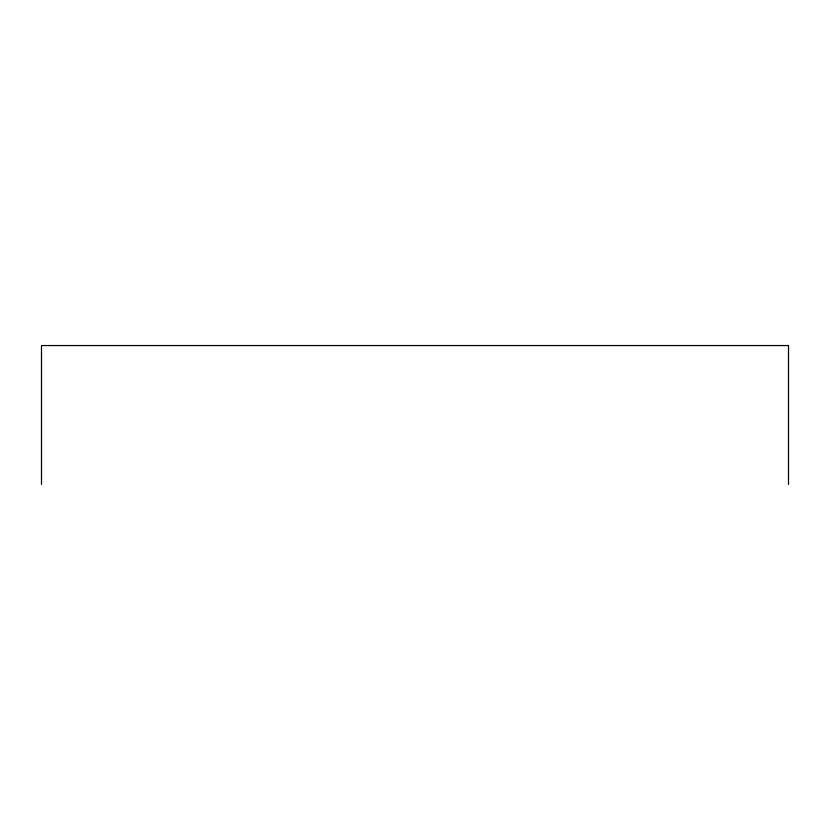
<?xml version="1.0" encoding="UTF-8"?>
<svg xmlns="http://www.w3.org/2000/svg" width="830" height="830" viewBox="0 0 830 830"><rect width="100%" height="100%" fill="white"/><g stroke="black" fill="none" stroke-linecap="round" stroke-linejoin="round"><path stroke-width="1.25" d="M788.5 484.45L788.5 345.55L41.5 345.55L41.5 484.45"/></g></svg>
